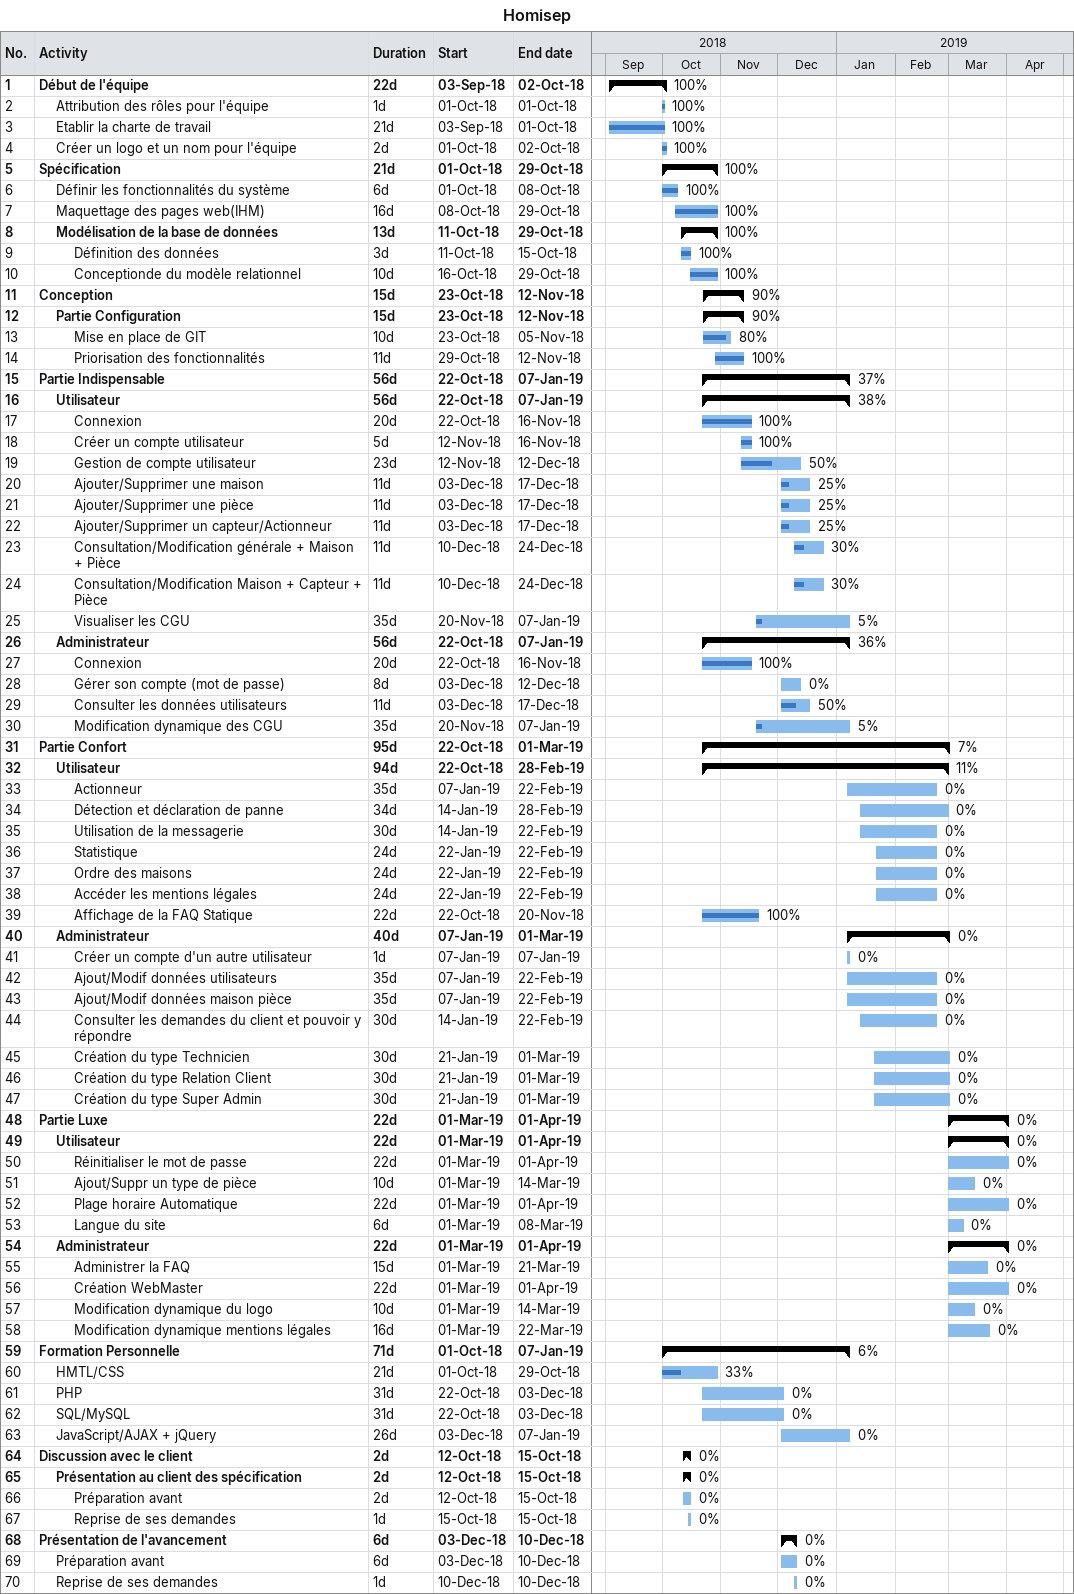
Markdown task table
Homisep

| ID | Level | Task | Duration | Start | Finish | % complete |
|---|---|---|---|---|---|---|
| 1 | 1 | **Début de l'équipe** | 22d | 2018-09-03 | 2018-10-02 | 100 |
| 2 | 2 | Attribution des rôles pour l'équipe | 1d | 2018-10-01 | 2018-10-01 | 100 |
| 3 | 2 | Etablir la charte de travail | 21d | 2018-09-03 | 2018-10-01 | 100 |
| 4 | 2 | Créer un logo et un nom pour l'équipe | 2d | 2018-10-01 | 2018-10-02 | 100 |
| 5 | 1 | **Spécification** | 21d | 2018-10-01 | 2018-10-29 | 100 |
| 6 | 2 | Définir les fonctionnalités du système | 6d | 2018-10-01 | 2018-10-08 | 100 |
| 7 | 2 | Maquettage des pages web(IHM) | 16d | 2018-10-08 | 2018-10-29 | 100 |
| 8 | 2 | **Modélisation de la base de données** | 13d | 2018-10-11 | 2018-10-29 | 100 |
| 9 | 3 | Définition des données | 3d | 2018-10-11 | 2018-10-15 | 100 |
| 10 | 3 | Conceptionde du modèle relationnel | 10d | 2018-10-16 | 2018-10-29 | 100 |
| 11 | 1 | **Conception** | 15d | 2018-10-23 | 2018-11-12 | 90 |
| 12 | 2 | **Partie Configuration** | 15d | 2018-10-23 | 2018-11-12 | 90 |
| 13 | 3 | Mise en place de GIT | 10d | 2018-10-23 | 2018-11-05 | 80 |
| 14 | 3 | Priorisation des fonctionnalités | 11d | 2018-10-29 | 2018-11-12 | 100 |
| 15 | 1 | **Partie Indispensable** | 56d | 2018-10-22 | 2019-01-07 | 37 |
| 16 | 2 | **Utilisateur** | 56d | 2018-10-22 | 2019-01-07 | 38 |
| 17 | 3 | Connexion | 20d | 2018-10-22 | 2018-11-16 | 100 |
| 18 | 3 | Créer un compte utilisateur | 5d | 2018-11-12 | 2018-11-16 | 100 |
| 19 | 3 | Gestion de compte utilisateur | 23d | 2018-11-12 | 2018-12-12 | 50 |
| 20 | 3 | Ajouter/Supprimer une maison | 11d | 2018-12-03 | 2018-12-17 | 25 |
| 21 | 3 | Ajouter/Supprimer une pièce | 11d | 2018-12-03 | 2018-12-17 | 25 |
| 22 | 3 | Ajouter/Supprimer un capteur/Actionneur | 11d | 2018-12-03 | 2018-12-17 | 25 |
| 23 | 3 | Consultation/Modification générale + Maison + Pièce | 11d | 2018-12-10 | 2018-12-24 | 30 |
| 24 | 3 | Consultation/Modification Maison + Capteur + Pièce | 11d | 2018-12-10 | 2018-12-24 | 30 |
| 25 | 3 | Visualiser les CGU | 35d | 2018-11-20 | 2019-01-07 | 5 |
| 26 | 2 | **Administrateur** | 56d | 2018-10-22 | 2019-01-07 | 36 |
| 27 | 3 | Connexion | 20d | 2018-10-22 | 2018-11-16 | 100 |
| 28 | 3 | Gérer son compte (mot de passe) | 8d | 2018-12-03 | 2018-12-12 | 0 |
| 29 | 3 | Consulter les données utilisateurs | 11d | 2018-12-03 | 2018-12-17 | 50 |
| 30 | 3 | Modification dynamique des CGU | 35d | 2018-11-20 | 2019-01-07 | 5 |
| 31 | 1 | **Partie Confort** | 95d | 2018-10-22 | 2019-03-01 | 7 |
| 32 | 2 | **Utilisateur** | 94d | 2018-10-22 | 2019-02-28 | 11 |
| 33 | 3 | Actionneur | 35d | 2019-01-07 | 2019-02-22 | 0 |
| 34 | 3 | Détection et déclaration de panne | 34d | 2019-01-14 | 2019-02-28 | 0 |
| 35 | 3 | Utilisation de la messagerie | 30d | 2019-01-14 | 2019-02-22 | 0 |
| 36 | 3 | Statistique | 24d | 2019-01-22 | 2019-02-22 | 0 |
| 37 | 3 | Ordre des maisons | 24d | 2019-01-22 | 2019-02-22 | 0 |
| 38 | 3 | Accéder les mentions légales | 24d | 2019-01-22 | 2019-02-22 | 0 |
| 39 | 3 | Affichage de la FAQ Statique | 22d | 2018-10-22 | 2018-11-20 | 100 |
| 40 | 2 | **Administrateur** | 40d | 2019-01-07 | 2019-03-01 | 0 |
| 41 | 3 | Créer un compte d'un autre utilisateur | 1d | 2019-01-07 | 2019-01-07 | 0 |
| 42 | 3 | Ajout/Modif données utilisateurs | 35d | 2019-01-07 | 2019-02-22 | 0 |
| 43 | 3 | Ajout/Modif données maison pièce | 35d | 2019-01-07 | 2019-02-22 | 0 |
| 44 | 3 | Consulter les demandes du client et pouvoir y répondre | 30d | 2019-01-14 | 2019-02-22 | 0 |
| 45 | 3 | Création du type Technicien | 30d | 2019-01-21 | 2019-03-01 | 0 |
| 46 | 3 | Création du type Relation Client | 30d | 2019-01-21 | 2019-03-01 | 0 |
| 47 | 3 | Création du type Super Admin | 30d | 2019-01-21 | 2019-03-01 | 0 |
| 48 | 1 | **Partie Luxe** | 22d | 2019-03-01 | 2019-04-01 | 0 |
| 49 | 2 | **Utilisateur** | 22d | 2019-03-01 | 2019-04-01 | 0 |
| 50 | 3 | Réinitialiser le mot de passe | 22d | 2019-03-01 | 2019-04-01 | 0 |
| 51 | 3 | Ajout/Suppr un type de pièce | 10d | 2019-03-01 | 2019-03-14 | 0 |
| 52 | 3 | Plage horaire Automatique | 22d | 2019-03-01 | 2019-04-01 | 0 |
| 53 | 3 | Langue du site | 6d | 2019-03-01 | 2019-03-08 | 0 |
| 54 | 2 | **Administrateur** | 22d | 2019-03-01 | 2019-04-01 | 0 |
| 55 | 3 | Administrer la FAQ | 15d | 2019-03-01 | 2019-03-21 | 0 |
| 56 | 3 | Création WebMaster | 22d | 2019-03-01 | 2019-04-01 | 0 |
| 57 | 3 | Modification dynamique du logo | 10d | 2019-03-01 | 2019-03-14 | 0 |
| 58 | 3 | Modification dynamique mentions légales | 16d | 2019-03-01 | 2019-03-22 | 0 |
| 59 | 1 | **Formation Personnelle** | 71d | 2018-10-01 | 2019-01-07 | 6 |
| 60 | 2 | HMTL/CSS | 21d | 2018-10-01 | 2018-10-29 | 33 |
| 61 | 2 | PHP | 31d | 2018-10-22 | 2018-12-03 | 0 |
| 62 | 2 | SQL/MySQL | 31d | 2018-10-22 | 2018-12-03 | 0 |
| 63 | 2 | JavaScript/AJAX + jQuery | 26d | 2018-12-03 | 2019-01-07 | 0 |
| 64 | 1 | **Discussion avec le client** | 2d | 2018-10-12 | 2018-10-15 | 0 |
| 65 | 2 | **Présentation au client des spécification** | 2d | 2018-10-12 | 2018-10-15 | 0 |
| 66 | 3 | Préparation avant | 2d | 2018-10-12 | 2018-10-15 | 0 |
| 67 | 3 | Reprise de ses demandes | 1d | 2018-10-15 | 2018-10-15 | 0 |
| 68 | 1 | **Présentation de l'avancement** | 6d | 2018-12-03 | 2018-12-10 | 0 |
| 69 | 2 | Préparation avant | 6d | 2018-12-03 | 2018-12-10 | 0 |
| 70 | 2 | Reprise de ses demandes | 1d | 2018-12-10 | 2018-12-10 | 0 |
